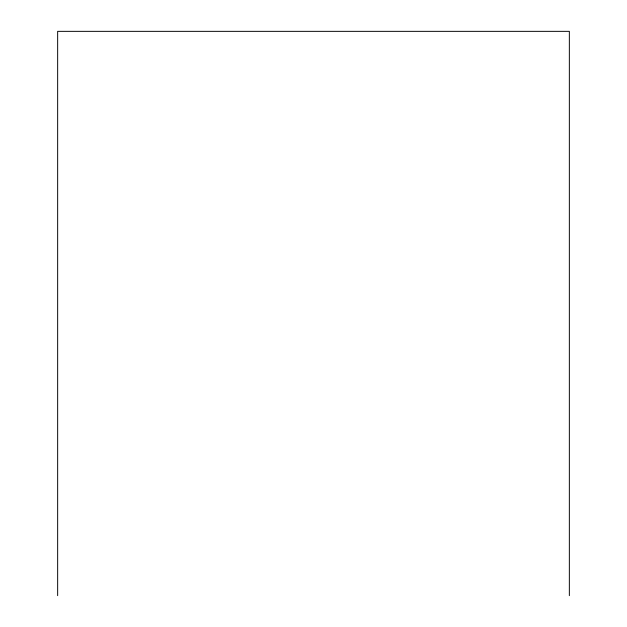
<?xml version="1.0" encoding="UTF-8"?>
<svg xmlns="http://www.w3.org/2000/svg" width="627" height="627" viewBox="0 0 627 627"><rect width="100%" height="100%" fill="white"/><g stroke="black" fill="none" stroke-linecap="round" stroke-linejoin="round"><path stroke-width="0.94" d="M569.347 595.65L569.347 31.35L57.653 31.35L57.653 595.65"/></g></svg>
